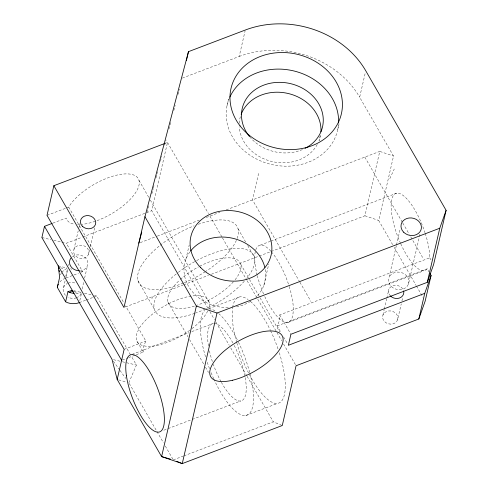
<?xml version="1.0" encoding="UTF-8"?>
<svg xmlns="http://www.w3.org/2000/svg" width="488" height="488" viewBox="0 0 488 488"><rect width="100%" height="100%" fill="white"/><g stroke="black" fill="none" stroke-linecap="round" stroke-linejoin="round"><path stroke-width="0.37" stroke-dasharray="2.44 1.83" d="M136.311 354.715L143.313 352.049L136.298 339.868L136.329 334.853L138.836 328.894A41.187 17.08 -29.9 0 1 183.317 297.863A41.187 17.08 -29.9 0 1 208.724 308.41M143.313 352.049L143.338 347.029L145.845 341.069L125.569 305.848M425.237 233.423A41.187 13.487 69.2 0 1 429.757 257.816L279.734 314.925L279.106 321.525L277.196 325.905L280.917 332.365M396.329 245.696L388.485 279.825A10.297 8.717 12.6 0 0 393.169 287.914L395.585 289.036A10.297 8.723 12.7 0 0 405.577 287.792L407.303 286.145L408.444 284.144L419.222 237.442M408.444 284.144L408.92 281.918A10.297 8.717 12.6 0 0 406.272 275.439L404.235 273.829A10.297 8.741 13 0 0 388.966 277.593M65.807 276.098L67.643 268.156M63.556 287.481L65.24 280.204M65.91 277.294L67.759 269.291M68.594 265.655L68.93 264.197M73.932 249.35L78.208 230.83M78.897 227.865L79.922 223.419M88.535 254.291A7.723 6.558 13 0 0 79.617 245.269A7.723 6.558 13 0 0 75.555 255.907A7.723 6.558 13 0 0 88.535 254.291L89.566 249.844M90.249 246.885L94.696 227.621M82.088 289.042L83.936 281.039M84.607 278.13L87.462 265.765M79.831 300.462L81.667 292.513M207.967 308.355L151.75 210.712L167.506 142.447L165.377 143.258M151.933 298.686L152.39 296.698M185.928 259.171L189.155 245.183M227.03 105.658L228.86 97.734M182.366 78.092L239.193 56.462L245.129 30.756M258.591 173.46L252.491 199.897L299.541 281.619M263.807 285.523L268.736 264.173M320.177 135.756L319.036 140.69A41.187 34.965 13 0 0 320.488 135.548M337.726 129.631L339.056 123.867M392.669 244.714L378.694 220.448L393.529 156.056L359.656 97.228L365.42 72.254M211.353 274.256L364.926 215.794L379.762 151.402L393.529 156.056M396.5 244.952L400.099 229.372M382.934 315.035L384.117 309.911M384.282 309.178L386.649 298.93M386.819 298.199L388.845 289.414M397.531 319.975A7.723 6.558 13 0 0 388.613 310.954A7.723 6.558 13 0 0 384.55 321.592A7.723 6.558 13 0 0 397.531 319.975L401.252 303.871M401.929 300.944L402.606 298.015M419.393 236.698L420.083 233.734M146.998 212.213L148.944 204.844M151.853 193.785L153.214 188.63M153.409 187.892L153.994 185.684M156.129 177.577L157.685 171.678M160.406 161.363L161.766 156.209M164.682 145.149L166.042 139.995M168.958 128.942L170.898 121.573M173.813 110.52L175.174 105.359M178.089 94.306L179.45 89.145M128.869 382.763L136.408 365.042L131.107 355.844M389.827 178.614L394.249 169.019M60.39 274.793L61.421 272.987M61.762 272.383L64.349 269.913L66.984 268.51M226.206 209.901L379.762 151.402M47.013 215.348L65.91 208.156M66.612 207.888L68.71 207.089A41.187 17.08 -29.9 0 1 118.834 174.686A41.187 17.08 -29.9 0 1 134.371 194.438A41.187 17.08 -29.9 0 1 82.271 224.334M52.875 223.132L66.173 218.069A41.187 17.08 -29.9 0 0 74.731 224.254M61.848 242.207L66.283 243.244L81.953 237.278M82.661 237.009L151.75 210.712M140.257 242.621L156.593 236.399M157.307 236.131L199.214 220.173M206.32 217.471L219.814 212.335M66.002 278.001L78.483 273.25M81.258 272.194L82.643 271.663L66.283 243.244M79.331 302.627L85.571 300.248M86.266 299.986L93.202 297.344M93.897 297.082L96.667 296.027L130.729 355.185M260.293 245.122L270.242 241.334M270.95 241.066L396.677 193.199M125.398 306.976L182.939 285.071M183.647 284.803L208.51 275.336M208.724 308.715L239.84 296.869M124.147 349.329L145.845 341.069M132.053 354.386L188.978 332.718M191.827 331.633L213.171 323.507M122.317 360.04L127.917 357.911M128.612 357.643L135.615 354.977M277.196 325.905L427.22 268.796L428.97 271.834M287.786 322.58L424.17 270.663M163.816 430.227L167.372 428.873M168.085 428.598L191.564 419.662M192.278 419.387L240.663 400.971M245.818 415.495L277.642 403.381M173.283 459.903L183.214 456.121M183.921 455.853L273.298 421.827L282.265 425.524M75.902 293.465L81.038 292.672M41.889 237.54L50.758 239.614M53.717 240.303L61.11 242.036M58.255 265.96L66.917 267.985M70.498 268.827L71.925 269.156M80.502 271.163L82.643 271.663M73.718 290.659L80.941 292.349M84.522 293.184L91.665 294.856M94.526 295.527L96.667 296.027M113.491 359.686L121.622 361.59M122.36 361.76L136.408 365.042M118.651 379.884L125.953 381.939M364.926 215.794L378.694 220.448M74.152 291.36L77.897 293.447M60.689 267.54L64.349 269.913M113.344 361.187L119.554 369.819M119.999 370.435L125.764 378.45M279.734 314.925L290.903 334.256M429.757 257.816L431.154 260.25M364.829 157.13L402.393 222.382M402.777 223.04L409.225 234.24M410.743 236.881L423.267 258.628M394.182 247.337L416.087 285.382M416.465 286.035L422.889 297.186M299.925 282.277L310.929 301.395M238.04 228.799L245.854 242.365M247.709 245.592L254.407 257.219M283.522 336.885L287.609 343.991M240.755 264.295L249.094 278.776M249.472 279.435L259.707 297.21M260.086 297.869L279.795 332.102M167.506 142.447L208.443 213.555M209.962 216.19L222.089 237.253M222.473 237.912L246.739 280.069M247.117 280.728L257.365 298.522M257.743 299.181L281.649 340.703M283.546 343.997L296.07 365.75M138.97 180.346L148.828 197.463M150.341 200.098L209.096 302.145M209.864 311.649L214.421 319.567M215.94 322.208L229.238 345.297M230.757 347.938L246.708 375.644M247.087 376.309L273.298 421.827M167.964 302.017L188.051 336.909M189.57 339.544L203.594 363.902M205.485 367.196L208.522 372.46M137.952 280.667L154.312 309.087M68.71 207.089L123.671 302.554M129.253 383.422L163.413 442.762M165.31 446.056L172.904 459.245M199.677 266.253A41.187 17.08 -29.9 0 1 235.521 258.976A41.187 17.08 -29.9 0 1 234.929 279.972M233.41 281.765A41.187 17.08 -29.9 0 1 197.286 305.152M194.401 306.098A41.187 17.08 -29.9 0 1 168.616 303.615A41.187 17.08 -29.9 0 1 179.834 279.953M180.389 279.447A41.187 17.08 -29.9 0 1 198.415 266.918M234.216 345.449A41.187 13.487 69.2 0 1 245.141 396.384A41.187 13.487 69.2 0 1 221.332 382.226M220.985 381.598A41.187 13.487 69.2 0 1 213.329 364.365M212.341 361.474A41.187 13.487 69.2 0 1 209.34 350.494M208.498 346.108A41.187 13.487 69.2 0 1 213.28 323.489A41.187 13.487 69.2 0 1 232.849 342.875M59.878 281.954A15.445 13.115 13 0 1 65.307 278.264M81.081 293.41A9.266 7.869 13 0 1 77.22 297.454M76.525 297.753A9.266 7.869 13 0 1 67.85 297.094M65.502 295.344A9.266 7.869 13 0 1 67.417 283.436M68.113 283.138A9.266 7.869 13 0 1 76.25 283.528M239.193 56.462A90.097 76.488 13 0 1 359.656 97.228M80.148 224.492A41.187 17.08 -29.9 0 1 77.708 224.517M338.404 125.245A56.632 48.08 13 0 1 270.315 164.188A56.632 48.08 13 0 1 229.5 97.887M302.414 149.584A41.187 34.965 13 0 1 250.124 137.293M427.22 268.796A41.187 13.487 69.2 0 1 400.855 244.012M400.569 243.372A41.187 13.487 69.2 0 1 395.573 193.523A41.187 13.487 69.2 0 1 424.999 232.697M264.783 296.613A41.187 13.487 69.2 0 0 290.836 320.714L292.739 316.334L293.373 309.734A41.187 13.487 69.2 0 0 288.853 285.346M263.611 293.996A41.187 13.487 69.2 0 1 257.359 275.879M257.164 275.122A41.187 13.487 69.2 0 1 255.34 251.369M255.761 249.88A41.187 13.487 69.2 0 1 270.907 251.265M271.407 251.826A41.187 13.487 69.2 0 1 288.615 284.614M265.283 269.492A41.187 34.965 13 0 1 255.791 297.314M250.606 301.31A41.187 34.965 13 0 1 235.728 306.976M228.225 307.654A41.187 34.965 13 0 1 190.009 288.603A41.187 34.965 13 0 1 190.052 251.71M207.662 311.057A41.187 17.08 -29.9 0 1 192.138 328.497M189.74 330.297A41.187 17.08 -29.9 0 1 136.298 339.868M72.517 256.548A9.266 7.869 13 0 1 86.882 259.683A9.266 7.869 13 0 1 80.648 270.663M390.467 295.966A7.723 6.558 13 0 1 392.346 285.913A7.723 6.558 13 0 1 403.472 290.384M198.329 224.273A56.632 23.485 -29.9 0 1 236.698 239.669M236.393 240.358A56.632 23.485 -29.9 0 1 205.954 271.267M205.338 271.67A56.632 23.485 -29.9 0 1 184.013 282.808M183.323 283.089A56.632 23.485 -29.9 0 1 139.129 283.345A56.632 23.485 -29.9 0 1 159.643 245.72M160.216 245.257A56.632 23.485 -29.9 0 1 194.047 225.84M279.301 352.775A56.632 18.55 69.2 0 1 274.762 403.247A56.632 18.55 69.2 0 1 236.918 343.277M236.723 342.582A56.632 18.55 69.2 0 1 232.544 308.166M232.648 307.458A56.632 18.55 69.2 0 1 248.136 299.595M250.509 301.456A56.632 18.55 69.2 0 1 270.285 330.077M270.614 330.76A56.632 18.55 69.2 0 1 278.148 349.28M317.249 144.54A41.187 34.965 13 0 1 272.389 161.619A41.187 34.965 13 0 1 239.26 126.801M239.254 123.263A41.187 34.965 13 0 1 240.425 116.498M196.621 260.598A56.632 23.485 -29.9 0 1 246.641 249.704A56.632 23.485 -29.9 0 1 246.83 278.233M244.299 281.247A56.632 23.485 -29.9 0 1 205.96 308.776M205.259 309.105A56.632 23.485 -29.9 0 1 195.468 313.113M194.743 313.369A56.632 23.485 -29.9 0 1 154.733 310.301A56.632 23.485 -29.9 0 1 177.754 272.755M178.352 272.292A56.632 23.485 -29.9 0 1 195.975 260.946M249.862 373.198A56.632 18.55 69.2 0 1 245.946 415.471A56.632 18.55 69.2 0 1 214.079 379.536M213.762 378.847A56.632 18.55 69.2 0 1 210.859 372.088M209.504 368.623A56.632 18.55 69.2 0 1 206.814 360.986M205.503 356.783A56.632 18.55 69.2 0 1 204.869 310.453M208.632 308.916A56.632 18.55 69.2 0 1 216.312 311.71M218.691 313.57A56.632 18.55 69.2 0 1 238.132 341.515M238.461 342.192A56.632 18.55 69.2 0 1 249.685 372.521"/><path stroke-width="0.73" d="M79.331 302.627A15.445 13.115 13 0 1 67.631 302.731L65.624 301.785L57.322 287.365L57.718 285.504A15.445 13.115 13 0 1 58.285 284.248M52.179 223.4L44.481 226.328L41.889 237.54L112.014 359.339L117.193 379.475L161.601 456.609L182.256 463.6L282.265 425.524L296.07 365.75L418.82 319L425.152 301.12L431.075 275.482L430.019 273.658M164.669 143.533L53.857 185.714L47.013 215.348L124.147 349.329L117.193 379.475M57.322 287.365L59.652 277.257L58.255 265.96L58.957 267.247M65.624 301.785L67.954 291.678L72.279 290.317L73.908 293.477L69.967 292.617L67.954 291.678M431.075 275.482L424.737 293.361L288.353 345.284L290.903 334.256L427.287 282.332L433.606 264.508L446.111 210.352L365.762 70.79A90.097 76.488 13 0 0 245.299 30.024L188.472 51.655L144.942 216.721L123.976 307.513L53.857 185.714M186.434 60.469L188.472 51.655M144.942 216.721L196.365 306.043L161.601 456.609L170.361 459.08M446.111 210.352L439.773 228.231L217.014 313.034L182.256 463.6L176.735 461.325M418.82 319L424.737 293.361M427.287 282.332L439.773 228.231M138.836 243.158L141.752 232.105M69.967 292.617L72.279 290.317M196.365 306.043L217.014 313.034M44.481 226.328L121.616 360.309M58.255 265.96L58.804 268.864M59.085 270.315L59.359 271.767M229.799 97.203A56.632 48.08 13 0 1 293.587 70.888A56.632 48.08 13 0 1 338.562 123.013M249.661 136.738A41.187 34.965 13 0 1 258.463 87.59A41.187 34.965 13 0 1 315.992 99.674A41.187 34.965 13 0 1 305.031 148.37M190.485 251.143A41.187 34.965 13 0 1 232.172 238.15A41.187 34.965 13 0 1 264.838 267.381M79.459 270.742A9.266 7.869 13 0 1 70.809 266.387A9.266 7.869 13 0 1 70.967 258.024M403.643 290.952A7.723 6.558 13 0 1 399.654 297.973A7.723 6.558 13 0 1 390.467 295.966M241.157 114.332A41.187 34.965 13 0 1 287.401 93.318A41.187 34.965 13 0 1 320.945 131.76M232.288 380.305A41.187 17.08 -29.9 0 0 282.833 337.373A41.187 17.08 -29.9 0 0 224.181 351.031A41.187 17.08 -29.9 0 0 232.288 380.305M126.447 375.864A41.187 13.487 69.2 0 0 158.832 432.118A41.187 13.487 69.2 0 0 149.987 372.179A41.187 13.487 69.2 0 0 126.447 375.864M240.047 125.861A56.632 48.08 13 0 0 337.092 124.83A56.632 48.08 13 0 0 281.466 52.527A56.632 48.08 13 0 0 240.047 125.861M200.696 267.619A41.187 34.965 13 0 0 269.925 259.018A41.187 34.965 13 0 0 222.333 210.883A41.187 34.965 13 0 0 200.696 267.619M403.631 232.178A10.297 8.741 13 0 0 420.937 230.025A10.297 8.741 13 0 0 409.042 217.996A10.297 8.741 13 0 0 403.631 232.178M82.399 226.267A7.723 6.558 13 0 0 95.38 224.657A7.723 6.558 13 0 0 86.455 215.629A7.723 6.558 13 0 0 82.399 226.267"/></g></svg>
